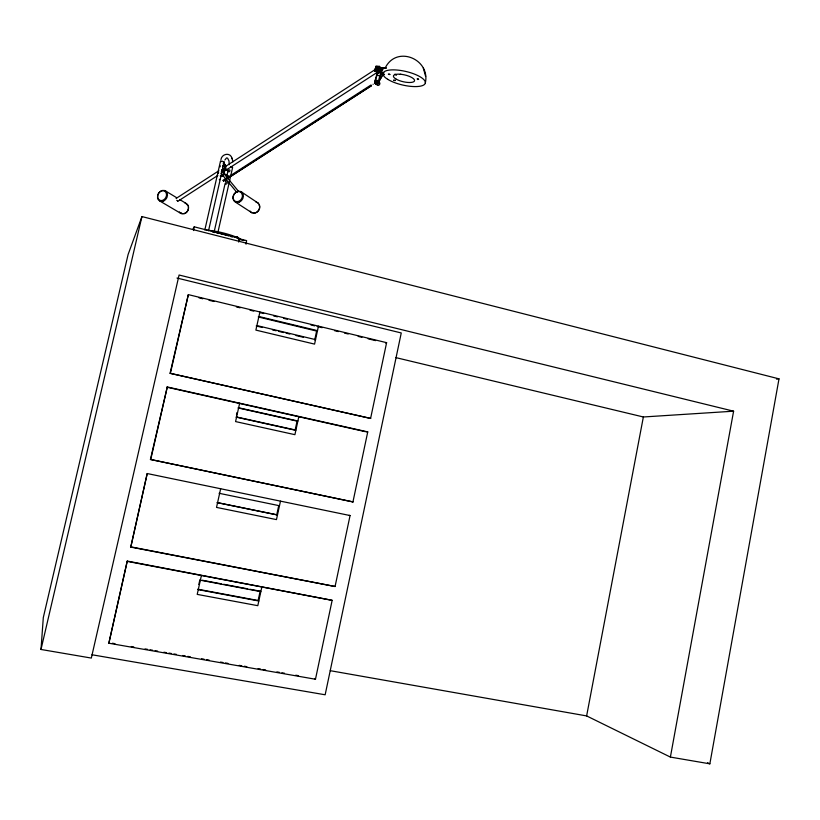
<?xml version="1.0" encoding="UTF-8"?>
<svg xmlns="http://www.w3.org/2000/svg" width="820" height="820" viewBox="0 0 820 820"><rect width="100%" height="100%" fill="white"/><g stroke="black" fill="none" stroke-linecap="round" stroke-linejoin="round"><path stroke-width="1.23" d="M222.609 174.865L223.03 175.593L223.009 174.926M224.167 163.918L224.977 164.461L223.378 164.051L225.305 164.81M425.324 83.004C430.705 59.245 396.931 44.967 385.41 67.558M229.251 164.707L228.995 161.007L227.622 158.168L226.556 157.901L224.895 159.982M375.816 68.552L375.949 69.423M377.303 68.573L376.37 69.587M376.493 82.297L376.503 83.087A1.23 1.035 -52 0 0 377.169 81.221A1.23 1.035 -52 0 0 375.273 81.949C376.933 84.89 377.303 78.925 375.324 82.061A1.23 1.035 -52 0 0 376.554 83.21M670.391 757.085L733.603 411.189L179.088 275.018L91.327 658.07L41 649.471L43.306 617.562L128.115 254.466L141.942 216.572L779 378.86L709.853 763.83L670.391 757.085L586.628 715.921L330.276 670.688M223.788 169.391L224.229 169.033M223.86 169.474L223.317 169.678L224.219 169.658L223.829 168.93M377.989 82.441L376.872 83.579M246.031 244.196L246.594 240.619L239.163 238.722L238.784 241.111M238.671 242.043L239.276 238.323L194.237 226.822L193.11 228.677M222.148 175.644L223.03 175.593M222.24 175.685L221.164 176.034L221.81 175.418L222.579 175.91L222.23 175.172M193.54 230.553L194.237 226.822M586.628 715.921L643.362 416.98L733.603 411.189M315.474 679.237L332.151 600.332L127.254 561.064L108.855 643.228L315.474 679.237L314.603 678.489M335.072 586.505L350.068 515.554L147.21 473.54L130.769 547.104L335.072 586.505L130.513 546.786M352.948 501.912L367.749 431.894L167.28 386.968L150.429 459.456L352.948 501.912L150.429 459.456M370.599 418.425L386.609 342.668L188.333 294.626L170.068 373.305L370.599 418.425L170.068 373.305M417.585 79.099C421.213 80.206 414.858 77.715 417.995 79.448M417.923 79.581L417.626 78.894M389.018 74.528C386.486 73.216 392.021 75.409 389.305 74.179M395.035 80.534L393.631 80.114L395.107 80.647M401.052 74.374L400.18 74.302M198.266 589.662L258.812 600.999L258.126 600.506L260.155 591.179L250.1 589.283M276.74 514.775L217.013 502.568L277.478 514.981L276.74 514.775L278.738 505.581L279.487 505.745L219.073 493.281L219.627 493.404M297.076 421.111L238.025 407.94L238.64 407.776L297.885 420.998L297.076 421.111L295.108 430.192L235.986 417.103M258.905 316.499L317.494 330.644L316.633 331.054L314.695 340.003L315.546 339.623L256.885 325.571L256.219 326.001M261.857 586.966L257.798 605.683L197.21 594.387L201.412 575.476M280.481 501.143L276.473 519.603L216.521 507.406L220.662 488.751M298.869 416.457L294.913 434.672L235.576 421.582L239.655 403.184M318.467 326.155L314.572 344.113L255.881 330.111L259.909 311.969M374.842 71.258L378.45 71.617L374.842 71.258L375.939 66.164L379.373 66.358L380.992 68.152M375.017 71.422L375.744 67.558L378.04 67.681M379.096 67.66L379.373 66.358M379.178 67.742L379.424 66.645L375.99 66.451M198.829 584.486L199.875 579.781M236.498 414.817L237.011 412.521M217.761 232.993L232.613 167.475L230.861 166.603M237.226 238.61L237.595 237L235.114 236.703A11.172 6.068 -84.8 0 1 234.827 236.836M108.855 643.228L127.254 561.064M130.769 547.104L147.21 473.54M150.747 459.466L167.28 386.968M170.458 373.028L188.333 294.626M204.815 229.989L220.488 161.222L222.21 161.161L224.178 162.052L208.526 230.809M214.082 232.111L225.039 183.885M225.592 181.404L226.156 178.934M226.72 176.464L227.847 171.513M41 649.471L141.942 216.572M383.534 67.988L379.834 75.911L378.03 82.584A1.947 1.64 -52 0 1 375.673 83.835A1.947 1.64 -52 0 1 374.863 81.559L378.358 71.535M227.109 169.842C228.247 169.494 224.249 171.216 226.443 169.32C228.196 169.381 226.207 170.816 225.736 169.75M223.614 171.175L222.128 169.596L224.034 171.103L223.409 171.277L224.034 171.103M371.532 85.669L223.542 181.025L371.47 85.659M371.05 84.962L223.122 180.318L223.542 181.025M224.178 162.052L223.347 162.257M377.466 82.359L376.739 83.117M220.949 159.582C221.748 153.678 230.369 152.018 232.009 158.301M225.623 170.037C225.756 169.217 226.986 170.57 226.412 169.494M226.351 170.181C226.474 169.145 227.396 169.525 226.187 169.309M222.825 169.873L223.44 169.689L222.322 169.965L223.737 170.714M383.555 72.918L378.297 82.83A1.947 1.64 -52 0 1 375.939 84.081A1.947 1.64 -52 0 1 375.13 81.795L375.037 81.723A1.947 1.64 -52 0 0 375.847 83.999A1.947 1.64 -52 0 0 378.204 82.748L383.135 74.138M374.863 81.559L376.667 74.886L379.926 75.993L381.474 72.57M378.276 71.453L376.749 74.968M226.064 169.617L226.904 169.443M224.905 165.394L225.561 165.23L224.905 165.394L225.449 166.101L225.315 165.435M378.553 69.023L377.692 70.52L376.124 70.704L375.427 69.392M222.568 169.545L222.753 170.232L221.748 170.119M223.563 171.698L224.249 171.554L223.563 171.698L224.393 172.056L224.075 172.907M220.662 176.085L221.164 176.034M223.378 164.287L224.147 164L223.245 163.641M225.777 169.555L226.945 170.171L226.105 170.212M224.444 172.589L223.962 171.79M220.17 176.034L221.092 176.341M380.582 70.089L380.039 70.438M376.267 68.849L225.346 166.573L225.356 167.536L225.408 165.958L225.5 166.562M218.243 173.471L218.673 172.671M223.973 172.876L223.86 173.871L224.403 173.143L223.645 172.159M377.036 69.444L376.175 69.556M176.105 198.45L218.919 170.724M178.063 201.146L217.864 175.418M223.245 171.933L378.143 71.781M223.122 180.318L223.604 180.841M220.047 166.829L220.334 165.876M376.257 68.06L377.251 68.296M385.533 343.037L386.609 342.668M224.752 167.741L225.592 167.874L224.752 167.741L224.926 168.448M224.885 164.543L224.147 164M223.224 174.065L223.645 174.332M223.604 170.837L222.538 169.904M376.462 67.978L377.118 68.162M377.303 70.161L375.744 70.346L375.047 69.034L375.909 67.537L377.466 67.353L378.174 68.665M776.478 379.117L779 378.86M366.735 431.966L367.749 431.894M379.844 67.957A2.603 2.183 -51.5 0 1 381.064 67.691L386.179 67.978M380.183 67.722L386.261 68.07M378.45 69.382A2.603 2.183 -51.5 0 0 380.008 72.59L383.924 72.898M378.707 72.877L376.421 72.744L378.881 73.041M384.477 74.558L381.925 74.415A2.603 2.173 -51.5 0 1 380.47 73.605A2.603 2.173 -51.5 0 0 381.843 74.333L384.395 74.476M91.963 654.76L325.151 694.786L401.257 332.961L176.997 278.041M112.432 643.228L114.943 643.669M131.272 646.519L133.783 646.949M145.078 648.928L147.59 649.358M150.101 649.799L152.612 650.239M155.134 650.68L157.645 651.111M163.918 652.207L166.429 652.648M168.94 653.089L171.452 653.519M173.963 653.96L176.474 654.401M182.757 655.498L185.269 655.928M187.78 656.369L190.291 656.81M201.587 658.778L204.098 659.218M206.609 659.659L209.12 660.09M220.426 662.068L222.937 662.498M225.449 662.939L227.96 663.38M239.266 665.348L241.777 665.789M244.288 666.229L246.799 666.66M258.095 668.638L260.606 669.069M263.117 669.509L265.629 669.95M276.934 671.918L279.446 672.359M281.957 672.8L284.468 673.23M295.774 675.208L298.285 675.639M197.784 589.201L258.126 600.506M202.386 580.252L221.215 583.819M223.737 584.291L247.589 588.811M200.367 580.201L260.842 591.64L260.155 591.179M127.5 561.433L332.151 600.332M349.105 515.349L350.068 515.554M236.59 416.98L295.907 430.11M166.901 387.194L365.484 431.689M395.937 357.633L643.362 416.98M257.459 326.298L262.441 327.487M272.394 329.865L276.125 330.767M278.615 331.362L283.587 332.551M286.077 333.145L289.808 334.037M296.03 335.534L303.492 337.317M258.228 316.961L316.633 331.054M199.075 297.875L202.806 298.777M209.018 300.284L213.989 301.483M236.365 306.906L240.096 307.808M250.038 310.216L253.769 311.118M259.981 312.625L263.712 313.527M273.654 315.936L277.385 316.838M283.607 318.344L287.328 319.246M310.954 324.966L314.675 325.868M317.166 326.473L322.137 327.682M334.57 330.685L338.301 331.598M344.513 333.094L348.244 333.996M358.186 336.405L361.917 337.317M368.129 338.814L375.591 340.628M240.28 239.614L243.981 240.547M379.393 76.803L381.587 77.562M707.547 762.743L709.853 763.83M221.103 161.684L220.488 161.222M380.9 69.362L381.228 70.397L379.998 70.827M159.879 201.054L181.117 213.559M165.138 190.732L176.751 197.753M179.908 199.67L186.242 203.503M221.379 175.593L222.087 176.146M223.112 172.876L228.114 175.982M376.554 82.133L375.806 81.395M223.44 169.207L224.219 169.658M225.07 166.296L225.838 166.767M225.039 166.778L225.766 167.321M235.494 202.15L251.996 212.831M221.81 175.418L222.579 175.91M240.875 191.583L258.31 203.196M223.655 172.641L224.403 173.143M223.009 169.422L223.747 169.945M375.58 79.909L378.748 80.934L378.03 82.584M394.984 74.107L396.306 75.348M380.008 72.59L380.09 72.672A2.603 2.183 -51.5 0 1 378.327 70.089M381.064 67.691L381.146 67.783A2.603 2.183 -51.5 0 0 379.937 68.039A1.742 1.466 -51.5 0 1 381.587 69.3A1.742 1.466 -51.5 0 1 380.06 71.248A1.742 1.466 -51.5 0 1 378.43 69.977M223.378 173.02L238.405 191.183M222.722 175.296L236.949 192.515M373.1 84.337L373.131 84.214M259.048 204.826L259.499 205.943A5.217 4.346 -58.1 0 1 258.238 210.904A5.217 4.346 -58.1 0 1 253.769 212.882M232.162 158.701L232.921 161.858M231.896 158.034L232.255 158.936M425.631 76.434L423.315 68.101M376.79 80.811L376.595 81.385A7.062 2.89 86.7 0 0 376.554 81.682M212.831 232.193A23.319 4.09 13.5 0 1 214.748 232.521M216.705 232.88A23.319 4.09 13.5 0 1 218.694 233.29M220.703 233.741A23.319 4.09 13.5 0 1 228.606 235.811M230.461 236.385A23.319 4.09 13.5 0 1 232.255 236.97M206.138 230.164A21.617 3.813 13.5 0 1 241.152 239.665M237.595 237A11.183 6.058 -84.8 0 1 236.467 237.38M235.34 237.38A11.183 6.058 -84.8 0 1 235.063 237.318M228.421 170.242A1.035 0.851 -59.9 0 1 229.836 170.171A1.035 0.851 -59.9 0 1 229.303 171.698A1.035 0.851 -59.9 0 1 228.165 170.98M222.702 165.589A1.045 0.851 -60 0 1 222.712 166.972M225.828 182.276A1.035 0.851 -60.4 0 1 227.13 182.542A1.035 0.851 -60.4 0 1 226.453 183.967A1.035 0.851 -60.4 0 1 225.387 183.208M220.047 179.088A1.045 0.861 -60.5 0 1 219.268 179.724M227.898 175.931A1.035 0.851 -60.2 0 1 227.683 177.889M221.297 171.749A1.045 0.851 -60.2 0 1 220.908 173.471M177.755 201.197A1.671 0.553 56 0 1 177.53 201.074M176.997 200.582A1.671 0.553 56 0 1 176.73 200.254M378.286 72.488A1.732 1.445 -51.6 0 1 377.364 71.873M378.307 81.436A1.742 1.455 -52 0 1 378.389 83.701A1.742 1.455 -52 0 1 376.165 84.173M375.909 83.896A1.742 1.455 -52 0 1 375.662 83.138M378.235 82.174A1.732 1.455 -51.9 0 1 379.855 83.445A1.732 1.455 -51.9 0 1 378.348 85.382A1.732 1.455 -51.9 0 1 376.718 84.111M379.967 71.863A1.742 1.455 -51.5 0 1 379.639 71.678M383.432 72.693A1.732 1.455 -51.5 0 1 380.952 72.898M383.207 72.519A1.23 1.035 -51.5 0 1 381.3 72.601M185.074 203.165A5.648 4.602 -59.9 0 1 187.483 211.16A5.648 4.602 -59.9 0 1 179.385 211.888M186.406 204.272A5.074 4.141 -59.9 0 1 187.975 205.769M188.385 206.855A5.074 4.141 -59.9 0 1 183.987 213.589M181.804 213.302A5.074 4.141 -59.9 0 1 180.923 212.677M256.024 202.15A5.801 4.838 -58.1 0 1 258.659 210.361A5.801 4.838 -58.1 0 1 250.151 211.119M375.58 81.641L376.523 82.666L375.58 81.641M242.32 194.545L241.869 193.407A5.34 4.418 -58.1 0 0 233.966 194.34A5.34 4.418 -58.1 0 0 236.877 201.689A5.34 4.418 -58.1 0 0 242.32 194.545M166.429 193.623L166.009 192.515A5.207 4.213 -60 0 0 158.475 193.428A5.207 4.213 -60 0 0 161.14 200.603A5.207 4.213 -60 0 0 166.429 193.623M379.004 70.243A1.753 1.466 -51.5 0 0 380.295 67.537A1.753 1.466 -51.5 0 0 377.559 68.121A1.753 1.466 -51.5 0 0 379.004 70.243M395.773 78.894A10.834 3.485 13 0 0 413.874 81.641A10.834 3.485 13 0 0 402.292 74.466A10.834 3.485 13 0 0 395.773 78.894M387.655 79.284A21.679 6.97 13 0 0 423.919 84.89A21.679 6.97 13 0 0 400.949 70.51A21.679 6.97 13 0 0 387.655 79.284M163.662 200.972A5.801 4.684 -60 0 0 166.152 191.429A5.801 4.684 -60 0 0 157.737 195.293A5.801 4.684 -60 0 0 163.662 200.972M239.46 202.058A5.935 4.91 -58.1 0 0 241.941 192.3A5.935 4.91 -58.1 0 0 233.167 196.257A5.935 4.91 -58.1 0 0 239.46 202.058"/></g></svg>
